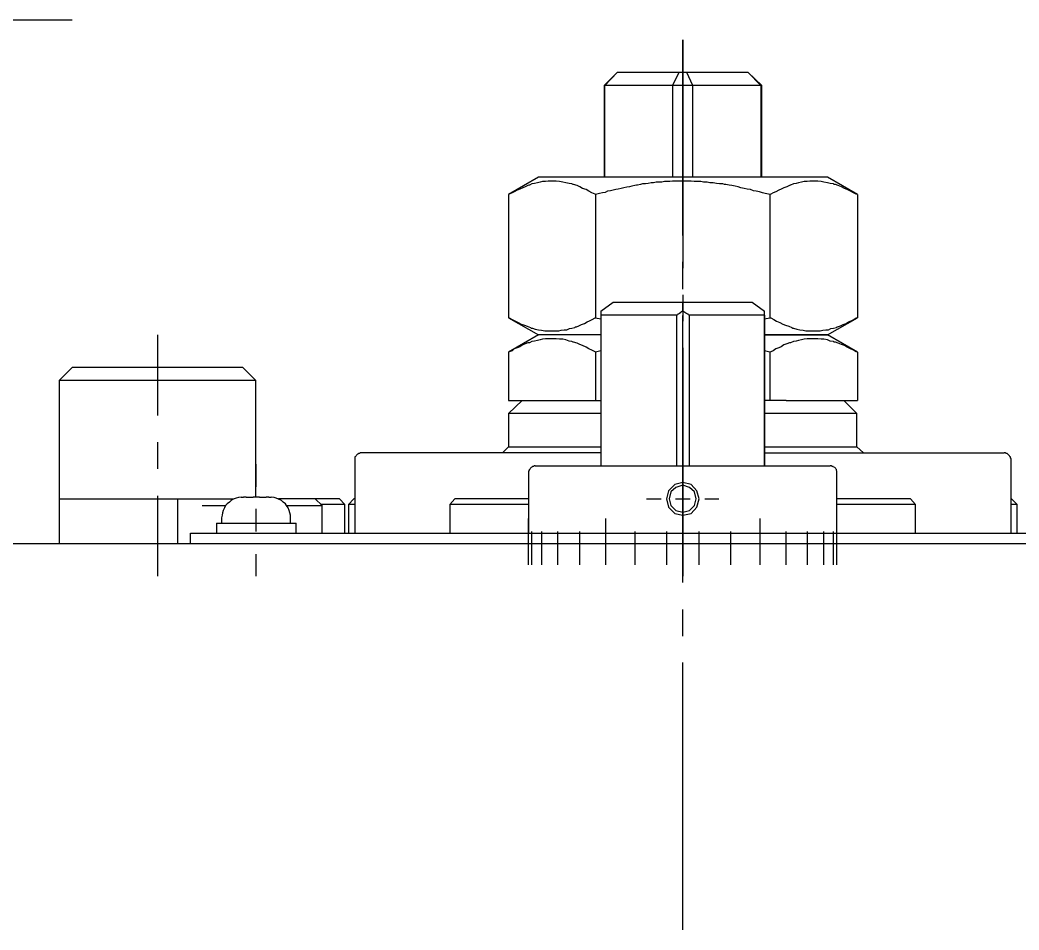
# Model space of a CAD drawing. Header units: millimetres. Extents: x -211 to 45495, y 24 to 52952.
# Drawn here: x 13373.7 to 13526, y 34493.6 to 34632.3 of the extents above; entities that cross this region are included whole.
import ezdxf

# ---------------------------------------------------------------- set-up
doc = ezdxf.new("R2010")
doc.units = ezdxf.units.MM
doc.layers.add('Layer2', color=7, linetype='Continuous')

# ---------------------------------------------------------------- blocks, each defined once
blk = doc.blocks.new('BLKF1548')
at = {"layer": 'Layer2', "color": 7, "linetype": 'Continuous', "lineweight": 25}
for p, q in [((13448.19, 34586.88), (13448.28, 34586.88)), ((13448.28, 34586.88), (13448.71, 34586.62)), ((13448.71, 34586.62), (13449.22, 34586.36)), ((13449.22, 34586.36), (13449.66, 34586.19)), ((13449.66, 34586.19), (13450.09, 34585.93)), ((13450.09, 34585.93), (13450.6, 34585.76)), ((13459.3, 34585.85), (13459.73, 34586.02)), ((13459.73, 34586.02), (13460.16, 34586.28)), ((13460.16, 34586.28), (13460.51, 34586.45)), ((13460.51, 34586.45), (13460.94, 34586.62)), ((13460.94, 34586.62), (13461.37, 34586.88)), ((13461.37, 34586.88), (13461.45, 34586.88)), ((13450.6, 34585.76), (13451.03, 34585.59)), ((13451.03, 34585.59), (13451.55, 34585.41)), ((13451.55, 34585.41), (13451.64, 34585.33)), ((13451.64, 34585.33), (13451.81, 34585.33)), ((13451.81, 34585.33), (13452.24, 34585.16)), ((13452.24, 34585.16), (13452.76, 34585.07)), ((13452.76, 34585.07), (13453.19, 34584.98)), ((13453.19, 34584.98), (13453.7, 34584.9)), ((13453.7, 34584.9), (13454.22, 34584.9)), ((13454.22, 34584.9), (13454.65, 34584.9)), ((13454.65, 34584.9), (13455.17, 34584.9)), ((13455.17, 34584.9), (13455.25, 34584.9)), ((13455.25, 34584.9), (13455.43, 34584.9)), ((13455.43, 34584.9), (13455.86, 34584.9)), ((13455.86, 34584.9), (13456.2, 34584.98)), ((13456.2, 34584.98), (13456.63, 34585.07)), ((13456.63, 34585.07), (13457.06, 34585.07)), ((13457.06, 34585.07), (13457.49, 34585.24)), ((13457.49, 34585.24), (13457.84, 34585.33)), ((13457.84, 34585.33), (13458.27, 34585.41)), ((13458.27, 34585.41), (13458.35, 34585.5)), ((13458.35, 34585.5), (13458.53, 34585.5)), ((13458.53, 34585.5), (13458.87, 34585.67)), ((13458.87, 34585.67), (13459.3, 34585.85))]:
    blk.add_line(p, q, dxfattribs=at)
blk = doc.blocks.new('BLKF1549')
at = {"layer": 'Layer2', "color": 7, "linetype": 'Continuous', "lineweight": 25}
for p, q in [((13487.2, 34586.71), (13487.98, 34586.88)), ((13487.98, 34586.88), (13488.15, 34586.88)), ((13488.15, 34586.88), (13488.58, 34586.62)), ((13488.58, 34586.62), (13489.01, 34586.36)), ((13489.01, 34586.36), (13489.53, 34586.19)), ((13489.53, 34586.19), (13489.96, 34585.93)), ((13489.96, 34585.93), (13490.39, 34585.76)), ((13499.17, 34585.85), (13499.6, 34586.02)), ((13499.6, 34586.02), (13499.95, 34586.28)), ((13499.95, 34586.28), (13500.38, 34586.45)), ((13500.38, 34586.45), (13500.81, 34586.62)), ((13500.81, 34586.62), (13501.15, 34586.88)), ((13490.39, 34585.76), (13490.9, 34585.59)), ((13490.9, 34585.59), (13491.33, 34585.41)), ((13491.33, 34585.41), (13491.51, 34585.33)), ((13491.51, 34585.33), (13491.59, 34585.33)), ((13491.59, 34585.33), (13492.11, 34585.16)), ((13492.11, 34585.16), (13492.54, 34585.07)), ((13492.54, 34585.07), (13493.06, 34584.98)), ((13493.06, 34584.98), (13493.49, 34584.9)), ((13493.49, 34584.9), (13494, 34584.9)), ((13494, 34584.9), (13494.52, 34584.9)), ((13494.52, 34584.9), (13495.04, 34584.9)), ((13495.04, 34584.9), (13495.12, 34584.9)), ((13495.12, 34584.9), (13495.21, 34584.9)), ((13495.21, 34584.9), (13495.64, 34584.9)), ((13495.64, 34584.9), (13496.07, 34584.98)), ((13496.07, 34584.98), (13496.5, 34585.07)), ((13496.5, 34585.07), (13496.93, 34585.07)), ((13496.93, 34585.07), (13497.28, 34585.24)), ((13497.28, 34585.24), (13497.71, 34585.33)), ((13497.71, 34585.33), (13498.14, 34585.41)), ((13498.14, 34585.41), (13498.22, 34585.5)), ((13498.22, 34585.5), (13498.31, 34585.5)), ((13498.31, 34585.5), (13498.74, 34585.67)), ((13498.74, 34585.67), (13499.17, 34585.85))]:
    blk.add_line(p, q, dxfattribs=at)
blk = doc.blocks.new('BLKF1550')
at = {"layer": 'Layer2', "color": 7, "linetype": 'Continuous', "lineweight": 25}
for p, q in [((13451.72, 34607.29), (13451.38, 34607.12)), ((13452.15, 34607.37), (13451.72, 34607.29)), ((13452.58, 34607.46), (13452.15, 34607.37)), ((13453.01, 34607.55), (13452.58, 34607.46)), ((13453.36, 34607.63), (13453.01, 34607.55)), ((13453.79, 34607.63), (13453.36, 34607.63)), ((13454.22, 34607.72), (13453.79, 34607.63)), ((13454.31, 34607.72), (13454.22, 34607.72)), ((13454.48, 34607.72), (13454.31, 34607.72)), ((13454.99, 34607.72), (13454.48, 34607.72)), ((13455.43, 34607.72), (13454.99, 34607.72)), ((13455.94, 34607.63), (13455.43, 34607.72)), ((13456.46, 34607.55), (13455.94, 34607.63)), ((13456.89, 34607.46), (13456.46, 34607.55)), ((13457.41, 34607.37), (13456.89, 34607.46)), ((13457.84, 34607.29), (13457.41, 34607.37)), ((13458.01, 34607.2), (13457.84, 34607.29)), ((13468.6, 34607.29), (13468.26, 34607.2)), ((13469.03, 34607.29), (13468.6, 34607.29)), ((13469.46, 34607.37), (13469.03, 34607.29)), ((13469.89, 34607.46), (13469.46, 34607.37)), ((13470.24, 34607.46), (13469.89, 34607.46)), ((13470.67, 34607.55), (13470.24, 34607.46)), ((13471.1, 34607.55), (13470.67, 34607.55)), ((13471.53, 34607.55), (13471.1, 34607.55)), ((13471.96, 34607.63), (13471.53, 34607.55)), ((13472.3, 34607.63), (13471.96, 34607.63)), ((13472.73, 34607.63), (13472.3, 34607.63)), ((13473.16, 34607.72), (13472.73, 34607.63)), ((13473.6, 34607.72), (13473.16, 34607.72)), ((13473.77, 34607.72), (13473.6, 34607.72)), ((13474.03, 34607.72), (13473.77, 34607.72)), ((13474.54, 34607.72), (13474.03, 34607.72)), ((13474.97, 34607.72), (13474.54, 34607.72)), ((13475.49, 34607.72), (13474.97, 34607.72)), ((13476.01, 34607.72), (13475.49, 34607.72)), ((13476.44, 34607.63), (13476.01, 34607.72)), ((13476.95, 34607.63), (13476.44, 34607.63)), ((13477.47, 34607.63), (13476.95, 34607.63)), ((13477.9, 34607.55), (13477.47, 34607.63)), ((13478.42, 34607.55), (13477.9, 34607.55)), ((13478.85, 34607.46), (13478.42, 34607.55)), ((13479.36, 34607.46), (13478.85, 34607.46)), ((13479.88, 34607.37), (13479.36, 34607.46)), ((13480.31, 34607.29), (13479.88, 34607.37)), ((13480.83, 34607.29), (13480.31, 34607.29)), ((13481.09, 34607.2), (13480.83, 34607.29)), ((13448.71, 34605.91), (13448.28, 34605.74)), ((13449.05, 34606.08), (13448.71, 34605.91)), ((13449.48, 34606.34), (13449.05, 34606.08)), ((13449.91, 34606.51), (13449.48, 34606.34)), ((13450.34, 34606.68), (13449.91, 34606.51)), ((13450.69, 34606.86), (13450.34, 34606.68)), ((13451.12, 34607.03), (13450.69, 34606.86)), ((13451.29, 34607.12), (13451.12, 34607.03)), ((13451.38, 34607.12), (13451.29, 34607.12)), ((13458.09, 34607.2), (13458.01, 34607.2)), ((13458.61, 34607.03), (13458.09, 34607.2)), ((13459.04, 34606.86), (13458.61, 34607.03)), ((13459.47, 34606.6), (13459.04, 34606.86)), ((13459.99, 34606.43), (13459.47, 34606.6)), ((13460.42, 34606.17), (13459.99, 34606.43)), ((13460.85, 34605.91), (13460.42, 34606.17)), ((13461.37, 34605.74), (13460.85, 34605.91)), ((13461.45, 34605.65), (13461.37, 34605.74)), ((13461.63, 34605.74), (13461.45, 34605.65)), ((13462.06, 34605.82), (13461.63, 34605.74)), ((13462.49, 34605.91), (13462.06, 34605.82)), ((13462.92, 34606), (13462.49, 34605.91)), ((13463.26, 34606.17), (13462.92, 34606)), ((13463.69, 34606.25), (13463.26, 34606.17)), ((13464.12, 34606.34), (13463.69, 34606.25)), ((13464.55, 34606.43), (13464.12, 34606.34)), ((13464.9, 34606.51), (13464.55, 34606.43)), ((13465.33, 34606.6), (13464.9, 34606.51)), ((13465.76, 34606.68), (13465.33, 34606.6)), ((13466.19, 34606.77), (13465.76, 34606.68)), ((13466.62, 34606.86), (13466.19, 34606.77)), ((13466.96, 34606.94), (13466.62, 34606.86)), ((13467.4, 34607.03), (13466.96, 34606.94)), ((13467.65, 34607.12), (13467.4, 34607.03)), ((13467.83, 34607.12), (13467.65, 34607.12)), ((13468.26, 34607.2), (13467.83, 34607.12)), ((13481.26, 34607.2), (13481.09, 34607.2)), ((13481.78, 34607.12), (13481.26, 34607.2)), ((13482.21, 34607.03), (13481.78, 34607.12)), ((13482.72, 34606.94), (13482.21, 34607.03)), ((13483.15, 34606.86), (13482.72, 34606.94)), ((13483.58, 34606.68), (13483.15, 34606.86)), ((13484.1, 34606.6), (13483.58, 34606.68)), ((13484.53, 34606.51), (13484.1, 34606.6)), ((13485.05, 34606.43), (13484.53, 34606.51)), ((13485.48, 34606.25), (13485.05, 34606.43)), ((13485.91, 34606.17), (13485.48, 34606.25)), ((13486.43, 34606.08), (13485.91, 34606.17)), ((13486.86, 34605.91), (13486.43, 34606.08)), ((13487.29, 34605.82), (13486.86, 34605.91)), ((13487.8, 34605.74), (13487.29, 34605.82)), ((13487.98, 34605.65), (13487.8, 34605.74))]:
    blk.add_line(p, q, dxfattribs=at)
blk = doc.blocks.new('BLKF1551')
at = {"layer": 'Layer2', "color": 7, "linetype": 'Continuous', "lineweight": 25}
for p, q in [((13491.59, 34607.29), (13491.16, 34607.12)), ((13492.02, 34607.37), (13491.59, 34607.29)), ((13492.37, 34607.46), (13492.02, 34607.37)), ((13492.8, 34607.55), (13492.37, 34607.46)), ((13493.23, 34607.63), (13492.8, 34607.55)), ((13493.66, 34607.63), (13493.23, 34607.63)), ((13494.09, 34607.72), (13493.66, 34607.63)), ((13494.18, 34607.72), (13494.09, 34607.72)), ((13494.26, 34607.72), (13494.18, 34607.72)), ((13494.78, 34607.72), (13494.26, 34607.72)), ((13495.3, 34607.72), (13494.78, 34607.72)), ((13495.81, 34607.63), (13495.3, 34607.72)), ((13496.24, 34607.55), (13495.81, 34607.63)), ((13496.76, 34607.46), (13496.24, 34607.55)), ((13497.19, 34607.37), (13496.76, 34607.46)), ((13497.71, 34607.29), (13497.19, 34607.37)), ((13497.79, 34607.2), (13497.71, 34607.29)), ((13488.15, 34605.74), (13487.98, 34605.65)), ((13488.49, 34605.91), (13488.15, 34605.74)), ((13488.92, 34606.08), (13488.49, 34605.91)), ((13489.35, 34606.34), (13488.92, 34606.08)), ((13489.7, 34606.51), (13489.35, 34606.34)), ((13490.13, 34606.68), (13489.7, 34606.51)), ((13490.56, 34606.86), (13490.13, 34606.68)), ((13490.99, 34607.03), (13490.56, 34606.86)), ((13491.08, 34607.12), (13490.99, 34607.03)), ((13491.16, 34607.12), (13491.08, 34607.12)), ((13497.97, 34607.2), (13497.79, 34607.2)), ((13498.4, 34607.03), (13497.97, 34607.2)), ((13498.91, 34606.86), (13498.4, 34607.03)), ((13499.34, 34606.6), (13498.91, 34606.86)), ((13499.77, 34606.43), (13499.34, 34606.6)), ((13500.29, 34606.17), (13499.77, 34606.43)), ((13500.72, 34605.91), (13500.29, 34606.17)), ((13501.15, 34605.74), (13500.72, 34605.91)), ((13501.32, 34605.65), (13501.15, 34605.74))]:
    blk.add_line(p, q, dxfattribs=at)
blk = doc.blocks.new('BLKF1632')
at = {"layer": 'Layer2', "color": 7, "linetype": 'Continuous', "lineweight": 25}
for p, q in [((13405.31, 34558.55), (13405.05, 34558.29)), ((13405.65, 34558.81), (13405.31, 34558.55)), ((13405.91, 34559.06), (13405.65, 34558.81)), ((13406.25, 34559.24), (13405.91, 34559.06)), ((13406.68, 34559.41), (13406.25, 34559.24)), ((13407.03, 34559.49), (13406.68, 34559.41)), ((13407.46, 34559.58), (13407.03, 34559.49)), ((13404.62, 34557.17), (13404.53, 34556.82)), ((13404.7, 34557.51), (13404.62, 34557.17)), ((13404.88, 34557.94), (13404.7, 34557.51)), ((13405.05, 34558.29), (13404.88, 34557.94))]:
    blk.add_line(p, q, dxfattribs=at)
blk = doc.blocks.new('BLKF1633')
at = {"layer": 'Layer2', "color": 7, "linetype": 'Continuous', "lineweight": 25}
for p, q in [((13412.8, 34559.41), (13412.45, 34559.49)), ((13413.14, 34559.24), (13412.8, 34559.41)), ((13413.57, 34559.06), (13413.14, 34559.24)), ((13413.83, 34558.81), (13413.57, 34559.06)), ((13414.18, 34558.55), (13413.83, 34558.81)), ((13414.35, 34558.29), (13414.18, 34558.55)), ((13414.61, 34557.94), (13414.35, 34558.29)), ((13414.78, 34557.51), (13414.61, 34557.94)), ((13414.87, 34557.17), (13414.78, 34557.51)), ((13414.95, 34556.82), (13414.87, 34557.17)), ((13414.95, 34556.39), (13414.95, 34556.82))]:
    blk.add_line(p, q, dxfattribs=at)
blk = doc.blocks.new('BLKF1634')
at = {"layer": 'Layer2', "color": 7, "linetype": 'Continuous', "lineweight": 25}
for p, q in [((13450.69, 34582.92), (13450.34, 34582.75)), ((13451.12, 34583.09), (13450.69, 34582.92)), ((13451.29, 34583.09), (13451.12, 34583.09)), ((13451.38, 34583.09), (13451.29, 34583.09)), ((13451.72, 34583.26), (13451.38, 34583.09)), ((13452.15, 34583.35), (13451.72, 34583.26)), ((13452.58, 34583.43), (13452.15, 34583.35)), ((13453.01, 34583.52), (13452.58, 34583.43)), ((13453.36, 34583.61), (13453.01, 34583.52)), ((13453.79, 34583.69), (13453.36, 34583.61)), ((13454.22, 34583.69), (13453.79, 34583.69)), ((13454.31, 34583.69), (13454.22, 34583.69)), ((13454.48, 34583.69), (13454.31, 34583.69)), ((13454.99, 34583.69), (13454.48, 34583.69)), ((13455.43, 34583.69), (13454.99, 34583.69)), ((13455.94, 34583.61), (13455.43, 34583.69)), ((13456.46, 34583.61), (13455.94, 34583.61)), ((13456.89, 34583.52), (13456.46, 34583.61)), ((13457.41, 34583.35), (13456.89, 34583.52)), ((13457.84, 34583.26), (13457.41, 34583.35)), ((13458.01, 34583.18), (13457.84, 34583.26)), ((13458.09, 34583.18), (13458.01, 34583.18)), ((13458.61, 34583), (13458.09, 34583.18)), ((13459.04, 34582.83), (13458.61, 34583)), ((13448.71, 34581.88), (13448.28, 34581.71)), ((13449.05, 34582.14), (13448.71, 34581.88)), ((13449.48, 34582.31), (13449.05, 34582.14)), ((13449.91, 34582.49), (13449.48, 34582.31)), ((13450.34, 34582.75), (13449.91, 34582.49)), ((13459.47, 34582.66), (13459.04, 34582.83)), ((13459.99, 34582.4), (13459.47, 34582.66)), ((13460.42, 34582.14), (13459.99, 34582.4)), ((13460.85, 34581.97), (13460.42, 34582.14)), ((13461.37, 34581.71), (13460.85, 34581.97)), ((13461.45, 34581.63), (13461.37, 34581.71)), ((13462.23, 34581.88), (13461.45, 34581.63))]:
    blk.add_line(p, q, dxfattribs=at)
blk = doc.blocks.new('BLKF1635')
at = {"layer": 'Layer2', "color": 7, "linetype": 'Continuous', "lineweight": 25}
for p, q in [((13490.56, 34582.92), (13490.13, 34582.75)), ((13490.99, 34583.09), (13490.56, 34582.92)), ((13491.08, 34583.09), (13490.99, 34583.09)), ((13491.16, 34583.09), (13491.08, 34583.09)), ((13491.59, 34583.26), (13491.16, 34583.09)), ((13492.02, 34583.35), (13491.59, 34583.26)), ((13492.37, 34583.43), (13492.02, 34583.35)), ((13492.8, 34583.52), (13492.37, 34583.43)), ((13493.23, 34583.61), (13492.8, 34583.52)), ((13493.66, 34583.69), (13493.23, 34583.61)), ((13494.09, 34583.69), (13493.66, 34583.69)), ((13494.18, 34583.69), (13494.09, 34583.69)), ((13494.26, 34583.69), (13494.18, 34583.69)), ((13494.78, 34583.69), (13494.26, 34583.69)), ((13495.3, 34583.69), (13494.78, 34583.69)), ((13495.81, 34583.61), (13495.3, 34583.69)), ((13496.24, 34583.61), (13495.81, 34583.61)), ((13496.76, 34583.52), (13496.24, 34583.61)), ((13497.19, 34583.35), (13496.76, 34583.52)), ((13497.71, 34583.26), (13497.19, 34583.35)), ((13497.79, 34583.18), (13497.71, 34583.26)), ((13497.97, 34583.18), (13497.79, 34583.18)), ((13498.4, 34583), (13497.97, 34583.18)), ((13498.91, 34582.83), (13498.4, 34583)), ((13488.15, 34581.71), (13487.98, 34581.63)), ((13488.49, 34581.88), (13488.15, 34581.71)), ((13488.92, 34582.14), (13488.49, 34581.88)), ((13489.35, 34582.31), (13488.92, 34582.14)), ((13489.7, 34582.49), (13489.35, 34582.31)), ((13490.13, 34582.75), (13489.7, 34582.49)), ((13499.34, 34582.66), (13498.91, 34582.83)), ((13499.77, 34582.4), (13499.34, 34582.66)), ((13500.29, 34582.14), (13499.77, 34582.4)), ((13500.72, 34581.97), (13500.29, 34582.14)), ((13501.15, 34581.71), (13500.72, 34581.97)), ((13501.32, 34581.63), (13501.15, 34581.71))]:
    blk.add_line(p, q, dxfattribs=at)
blk = doc.blocks.new('BLKF1636')
at = {"layer": 'Layer2', "color": 7, "linetype": 'Continuous', "lineweight": 25}
for p, q in [((13473.94, 34587.4), (13474.03, 34587.48)), ((13474.03, 34587.48), (13474.11, 34587.48)), ((13474.11, 34587.48), (13474.2, 34587.57)), ((13474.2, 34587.57), (13474.28, 34587.57)), ((13474.28, 34587.57), (13474.37, 34587.65)), ((13474.37, 34587.65), (13474.37, 34587.74)), ((13474.37, 34587.74), (13474.46, 34587.74)), ((13474.46, 34587.74), (13474.54, 34587.83)), ((13474.54, 34587.83), (13474.63, 34587.91)), ((13474.63, 34587.91), (13474.71, 34587.91)), ((13474.71, 34587.91), (13474.8, 34587.91)), ((13474.8, 34587.91), (13474.89, 34587.83)), ((13474.89, 34587.83), (13474.97, 34587.74)), ((13474.97, 34587.74), (13475.06, 34587.74)), ((13475.06, 34587.74), (13475.15, 34587.65)), ((13475.15, 34587.65), (13475.23, 34587.57)), ((13475.23, 34587.57), (13475.32, 34587.57)), ((13475.32, 34587.57), (13475.4, 34587.48)), ((13475.4, 34587.48), (13475.49, 34587.48)), ((13475.49, 34587.48), (13475.58, 34587.4)), ((13473.77, 34587.31), (13473.85, 34587.31)), ((13473.85, 34587.31), (13473.94, 34587.4)), ((13475.58, 34587.4), (13475.66, 34587.31))]:
    blk.add_line(p, q, dxfattribs=at)
blk = doc.blocks.new('BLKF1637')
at = {"layer": 'Layer2', "color": 7, "linetype": 'Continuous', "lineweight": 25}
for p, q in [((13451.29, 34563.54), (13451.21, 34563.46)), ((13451.38, 34563.8), (13451.29, 34563.63)), ((13451.29, 34563.63), (13451.29, 34563.54)), ((13451.46, 34563.89), (13451.38, 34563.8)), ((13451.55, 34563.97), (13451.46, 34563.89)), ((13451.64, 34564.06), (13451.55, 34563.97)), ((13451.72, 34564.14), (13451.64, 34564.06)), ((13451.81, 34564.23), (13451.72, 34564.14)), ((13451.98, 34564.23), (13451.81, 34564.23)), ((13452.07, 34564.32), (13451.98, 34564.23)), ((13452.24, 34564.32), (13452.07, 34564.32))]:
    blk.add_line(p, q, dxfattribs=at)
blk = doc.blocks.new('BLKF1638')
at = {"layer": 'Layer2', "color": 7, "linetype": 'Continuous', "lineweight": 25}
for p, q in [((13497.45, 34564.23), (13497.36, 34564.32)), ((13497.62, 34564.23), (13497.45, 34564.23)), ((13497.71, 34564.14), (13497.62, 34564.23)), ((13497.88, 34564.06), (13497.71, 34564.14)), ((13497.97, 34563.97), (13497.88, 34564.06)), ((13498.05, 34563.89), (13497.97, 34563.97)), ((13498.14, 34563.8), (13498.05, 34563.89)), ((13498.14, 34563.63), (13498.14, 34563.8)), ((13498.22, 34563.54), (13498.14, 34563.63)), ((13498.22, 34563.28), (13498.22, 34563.54))]:
    blk.add_line(p, q, dxfattribs=at)
blk = doc.blocks.new('BLKF1639')
at = {"layer": 'Layer2', "color": 7, "linetype": 'Continuous', "lineweight": 25}
for p, q in [((13425.37, 34566.21), (13425.2, 34566.13)), ((13425.46, 34566.21), (13425.37, 34566.21)), ((13425.63, 34566.3), (13425.46, 34566.21)), ((13425.72, 34566.3), (13425.63, 34566.3)), ((13424.85, 34565.78), (13424.77, 34565.69)), ((13424.77, 34565.69), (13424.77, 34565.52)), ((13424.77, 34565.52), (13424.77, 34565.44)), ((13424.94, 34565.87), (13424.85, 34565.78)), ((13425.03, 34565.95), (13424.94, 34565.87)), ((13425.11, 34566.04), (13425.03, 34565.95)), ((13425.2, 34566.13), (13425.11, 34566.04))]:
    blk.add_line(p, q, dxfattribs=at)
blk = doc.blocks.new('BLKF1640')
at = {"layer": 'Layer2', "color": 7, "linetype": 'Continuous', "lineweight": 25}
for p, q in [((13523.97, 34566.21), (13523.89, 34566.3)), ((13524.14, 34566.21), (13523.97, 34566.21)), ((13524.23, 34566.13), (13524.14, 34566.21)), ((13524.32, 34566.04), (13524.23, 34566.13)), ((13524.4, 34565.95), (13524.32, 34566.04)), ((13524.49, 34565.87), (13524.4, 34565.95)), ((13524.57, 34565.78), (13524.49, 34565.87)), ((13524.66, 34565.69), (13524.57, 34565.78)), ((13524.66, 34565.52), (13524.66, 34565.69)), ((13524.75, 34565.44), (13524.66, 34565.52)), ((13524.75, 34565.26), (13524.75, 34565.44))]:
    blk.add_line(p, q, dxfattribs=at)
blk = doc.blocks.new('BLKF1658')
at = {"layer": 'Layer2', "color": 7, "linetype": 'Continuous', "lineweight": 25}
for p, q in [((13474.71, 34561.82), (13473.51, 34561.47)), ((13476.01, 34561.47), (13474.71, 34561.82)), ((13472.56, 34560.53), (13472.22, 34559.32)), ((13473.51, 34561.47), (13472.56, 34560.53)), ((13476.87, 34560.53), (13476.01, 34561.47)), ((13477.21, 34559.32), (13476.87, 34560.53)), ((13472.22, 34559.32), (13472.56, 34558.03)), ((13472.56, 34558.03), (13473.51, 34557.08)), ((13473.51, 34557.08), (13474.71, 34556.82)), ((13474.71, 34556.82), (13476.01, 34557.08)), ((13476.01, 34557.08), (13476.87, 34558.03))]:
    blk.add_line(p, q, dxfattribs=at)
blk = doc.blocks.new('BLKF1659')
at = {"layer": 'Layer2', "color": 7, "linetype": 'Continuous', "lineweight": 25}
for p, q in [((13472.91, 34560.36), (13472.65, 34559.32)), ((13473.68, 34561.04), (13472.91, 34560.36)), ((13474.71, 34561.39), (13473.68, 34561.04)), ((13475.75, 34561.04), (13474.71, 34561.39)), ((13476.52, 34560.36), (13475.75, 34561.04)), ((13476.78, 34559.32), (13476.52, 34560.36)), ((13472.65, 34559.32), (13472.91, 34558.29)), ((13472.91, 34558.29), (13473.68, 34557.51)), ((13473.68, 34557.51), (13474.71, 34557.26)), ((13474.71, 34557.26), (13475.75, 34557.51)), ((13475.75, 34557.51), (13476.52, 34558.29))]:
    blk.add_line(p, q, dxfattribs=at)
blk = doc.blocks.new('BLKF1534')
at = {"layer": 'Layer2', "color": 7, "linetype": 'Continuous', "lineweight": 25}
for p, q in [((13363.71, 34632.26), (13381.71, 34632.26)), ((13474.71, 34629.25), (13474.71, 34594.46)), ((13474.71, 34599.45), (13474.71, 34629.25)), ((13464.73, 34624.25), (13462.74, 34622.27)), ((13462.83, 34622.27), (13464.73, 34624.25)), ((13484.7, 34624.25), (13464.73, 34624.25)), ((13474.11, 34624.25), (13473.16, 34622.27)), ((13476.26, 34622.27), (13475.32, 34624.25)), ((13484.7, 34624.25), (13486.6, 34622.27)), ((13486.77, 34622.27), (13484.7, 34624.25)), ((13462.74, 34622.27), (13462.74, 34608.32)), ((13486.77, 34622.27), (13462.74, 34622.27)), ((13462.83, 34608.32), (13462.83, 34622.27)), ((13473.16, 34622.27), (13473.16, 34608.32)), ((13476.26, 34608.32), (13476.26, 34622.27)), ((13486.6, 34622.27), (13486.6, 34608.32)), ((13486.77, 34608.32), (13486.77, 34622.27)), ((13452.76, 34608.32), (13448.19, 34605.65)), ((13496.76, 34608.32), (13452.76, 34608.32)), ((13501.32, 34605.65), (13496.76, 34608.32)), ((13448.28, 34605.74), (13448.19, 34605.65)), ((13448.19, 34605.65), (13448.19, 34586.88)), ((13461.45, 34605.65), (13461.45, 34586.88)), ((13487.98, 34605.65), (13487.98, 34586.88)), ((13501.32, 34605.65), (13501.32, 34586.88)), ((13474.71, 34591.27), (13474.71, 34595.4)), ((13462.23, 34587.91), (13464.12, 34589.29)), ((13464.12, 34589.29), (13485.31, 34589.29)), ((13474.71, 34590.41), (13474.71, 34586.36)), ((13474.71, 34587.91), (13474.71, 34589.29)), ((13485.31, 34589.29), (13487.2, 34587.91)), ((13462.23, 34587.91), (13462.23, 34587.31)), ((13462.23, 34587.91), (13462.23, 34564.32)), ((13487.2, 34587.31), (13487.2, 34587.91)), ((13487.2, 34564.32), (13487.2, 34587.91)), ((13448.19, 34586.88), (13452.76, 34584.3)), ((13461.45, 34586.88), (13462.23, 34586.71)), ((13462.23, 34587.31), (13462.31, 34587.31)), ((13473.77, 34587.31), (13462.31, 34587.31)), ((13462.31, 34564.32), (13462.31, 34587.31)), ((13473.77, 34587.31), (13473.77, 34564.32)), ((13474.71, 34546.58), (13474.71, 34587.22)), ((13475.66, 34587.31), (13475.75, 34587.31)), ((13475.75, 34564.32), (13475.75, 34587.31)), ((13487.2, 34587.31), (13475.75, 34587.31)), ((13487.2, 34587.31), (13487.2, 34564.32)), ((13496.76, 34584.3), (13501.32, 34586.88)), ((13501.15, 34586.88), (13501.32, 34586.88)), ((13394.71, 34584.3), (13394.71, 34571.98)), ((13452.76, 34584.3), (13448.19, 34581.63)), ((13462.23, 34584.3), (13452.76, 34584.3)), ((13462.23, 34584.3), (13452.76, 34584.3)), ((13487.2, 34584.3), (13496.76, 34584.3)), ((13496.76, 34584.3), (13487.2, 34584.3)), ((13501.32, 34581.63), (13496.76, 34584.3)), ((13448.28, 34581.71), (13448.19, 34581.63)), ((13448.19, 34581.63), (13448.19, 34574.31)), ((13461.45, 34581.63), (13461.45, 34574.31)), ((13474.71, 34582.31), (13474.71, 34547.52)), ((13487.98, 34581.63), (13487.2, 34581.88)), ((13487.98, 34581.63), (13487.98, 34574.31)), ((13501.32, 34581.63), (13501.32, 34574.31)), ((13381.71, 34579.3), (13379.73, 34577.32)), ((13407.72, 34579.3), (13381.71, 34579.3)), ((13409.7, 34577.32), (13407.72, 34579.3)), ((13409.7, 34577.32), (13379.73, 34577.32)), ((13379.73, 34577.32), (13379.73, 34559.32)), ((13409.7, 34559.58), (13409.7, 34577.32)), ((13448.19, 34574.31), (13450.6, 34574.31)), ((13450.26, 34574.31), (13448.19, 34572.33)), ((13450.6, 34574.31), (13459.04, 34574.31)), ((13459.04, 34574.31), (13462.23, 34574.31)), ((13490.47, 34574.31), (13487.2, 34574.31)), ((13490.47, 34574.31), (13498.91, 34574.31)), ((13498.91, 34574.31), (13501.32, 34574.31)), ((13501.24, 34572.33), (13499.26, 34574.31)), ((13462.23, 34572.33), (13448.19, 34572.33)), ((13448.19, 34572.33), (13448.19, 34567.24)), ((13501.24, 34572.33), (13487.2, 34572.33)), ((13501.24, 34567.24), (13501.24, 34572.33)), ((13394.71, 34567.93), (13394.71, 34563.89)), ((13462.23, 34566.3), (13425.72, 34566.3)), ((13448.19, 34567.24), (13447.24, 34566.3)), ((13448.19, 34567.24), (13462.23, 34567.24)), ((13448.19, 34567.24), (13462.23, 34567.24)), ((13487.2, 34567.24), (13501.24, 34567.24)), ((13487.2, 34567.24), (13501.24, 34567.24)), ((13487.2, 34566.3), (13523.71, 34566.3)), ((13502.27, 34566.3), (13501.24, 34567.24)), ((13523.89, 34566.3), (13523.71, 34566.3)), ((13424.77, 34565.44), (13424.77, 34565.26)), ((13424.77, 34565.26), (13424.77, 34554.07)), ((13474.71, 34564.75), (13474.71, 34562.59)), ((13524.75, 34554.07), (13524.75, 34565.26)), ((13409.7, 34564.57), (13409.7, 34561.13)), ((13451.21, 34563.46), (13451.21, 34563.28)), ((13451.21, 34563.28), (13451.21, 34554.07)), ((13452.24, 34564.32), (13497.19, 34564.32)), ((13497.36, 34564.32), (13497.19, 34564.32)), ((13498.22, 34554.07), (13498.22, 34563.28)), ((13474.71, 34560.36), (13474.71, 34558.2)), ((13379.73, 34559.32), (13393.94, 34559.32)), ((13379.73, 34559.32), (13379.73, 34552.52)), ((13379.73, 34559.32), (13406.34, 34559.32)), ((13394.71, 34559.75), (13394.71, 34547.52)), ((13397.73, 34559.32), (13397.73, 34552.52)), ((13407.46, 34559.58), (13407.8, 34559.58)), ((13408.23, 34559.58), (13407.8, 34559.58)), ((13408.23, 34559.58), (13409.27, 34559.58)), ((13410.22, 34559.58), (13409.27, 34559.58)), ((13410.22, 34559.58), (13411.25, 34559.58)), ((13411.68, 34559.58), (13411.25, 34559.58)), ((13411.68, 34559.58), (13412.02, 34559.58)), ((13412.45, 34559.49), (13412.02, 34559.58)), ((13418.74, 34559.32), (13413.14, 34559.32)), ((13422.44, 34559.32), (13418.74, 34559.32)), ((13419.77, 34558.29), (13418.74, 34559.32)), ((13423.22, 34558.46), (13422.44, 34559.32)), ((13424.6, 34559.32), (13423.82, 34558.46)), ((13424.77, 34559.32), (13424.6, 34559.32)), ((13440.01, 34559.32), (13439.24, 34558.46)), ((13451.21, 34559.32), (13440.01, 34559.32)), ((13469.2, 34559.32), (13471.44, 34559.32)), ((13473.6, 34559.32), (13475.83, 34559.32)), ((13476.52, 34558.29), (13476.78, 34559.32)), ((13476.87, 34558.03), (13477.21, 34559.32)), ((13478.07, 34559.32), (13480.23, 34559.32)), ((13509.42, 34559.32), (13498.22, 34559.32)), ((13510.19, 34558.46), (13509.42, 34559.32)), ((13524.83, 34559.32), (13524.75, 34559.32)), ((13525.69, 34558.46), (13524.83, 34559.32)), ((13401.52, 34558.29), (13405.13, 34558.29)), ((13409.7, 34557.77), (13409.7, 34554.33)), ((13414.35, 34558.29), (13419.77, 34558.29)), ((13423.22, 34558.46), (13419.52, 34558.46)), ((13419.77, 34554.07), (13419.77, 34558.29)), ((13423.22, 34554.07), (13423.22, 34558.46)), ((13424.77, 34558.46), (13423.82, 34558.46)), ((13423.82, 34558.46), (13423.82, 34554.07)), ((13451.21, 34558.46), (13439.24, 34558.46)), ((13439.24, 34558.46), (13439.24, 34554.07)), ((13510.19, 34558.46), (13498.22, 34558.46)), ((13510.19, 34554.07), (13510.19, 34558.46)), ((13525.69, 34558.46), (13524.75, 34558.46)), ((13525.69, 34554.07), (13525.69, 34558.46)), ((13403.67, 34555.62), (13415.81, 34555.62)), ((13403.67, 34555.62), (13403.67, 34554.07)), ((13404.53, 34556.82), (13404.45, 34556.39)), ((13404.45, 34556.39), (13404.45, 34555.62)), ((13414.95, 34555.62), (13414.95, 34556.39)), ((13415.81, 34554.07), (13415.81, 34555.62)), ((13451.21, 34549.25), (13451.21, 34556.31)), ((13451.21, 34549.25), (13451.21, 34556.31)), ((13463, 34549.25), (13463, 34556.31)), ((13463, 34549.25), (13463, 34556.31)), ((13463, 34549.25), (13463, 34556.31)), ((13463, 34549.25), (13463, 34556.31)), ((13474.71, 34555.96), (13474.71, 34553.81)), ((13486.51, 34549.25), (13486.51, 34556.31)), ((13486.51, 34549.25), (13486.51, 34556.31)), ((13486.51, 34549.25), (13486.51, 34556.31)), ((13486.51, 34549.25), (13486.51, 34556.31)), ((13498.22, 34549.25), (13498.22, 34556.31)), ((13498.22, 34549.25), (13498.22, 34556.31)), ((13399.71, 34552.52), (13399.71, 34554.07)), ((13399.71, 34554.07), (13549.72, 34554.07)), ((13451.72, 34549.25), (13451.72, 34554.33)), ((13451.72, 34549.25), (13451.72, 34554.33)), ((13451.72, 34549.25), (13451.72, 34554.33)), ((13451.72, 34549.25), (13451.72, 34554.33)), ((13453.27, 34549.25), (13453.27, 34554.33)), ((13453.27, 34549.25), (13453.27, 34554.33)), ((13453.27, 34549.25), (13453.27, 34554.33)), ((13453.27, 34549.25), (13453.27, 34554.33)), ((13455.68, 34549.25), (13455.68, 34554.33)), ((13455.68, 34549.25), (13455.68, 34554.33)), ((13455.68, 34549.25), (13455.68, 34554.33)), ((13455.68, 34549.25), (13455.68, 34554.33)), ((13459.04, 34549.25), (13459.04, 34554.33)), ((13459.04, 34549.25), (13459.04, 34554.33)), ((13459.04, 34549.25), (13459.04, 34554.33)), ((13459.04, 34549.25), (13459.04, 34554.33)), ((13467.48, 34549.25), (13467.48, 34554.33)), ((13467.48, 34549.25), (13467.48, 34554.33)), ((13467.48, 34549.25), (13467.48, 34554.33)), ((13467.48, 34549.25), (13467.48, 34554.33)), ((13472.3, 34549.25), (13472.3, 34554.33)), ((13472.3, 34549.25), (13472.3, 34554.33)), ((13472.3, 34549.25), (13472.3, 34554.33)), ((13472.3, 34549.25), (13472.3, 34554.33)), ((13477.21, 34549.25), (13477.21, 34554.33)), ((13477.21, 34549.25), (13477.21, 34554.33)), ((13477.21, 34549.25), (13477.21, 34554.33)), ((13477.21, 34549.25), (13477.21, 34554.33)), ((13482.03, 34549.25), (13482.03, 34554.33)), ((13482.03, 34549.25), (13482.03, 34554.33)), ((13482.03, 34549.25), (13482.03, 34554.33)), ((13482.03, 34549.25), (13482.03, 34554.33)), ((13490.47, 34549.25), (13490.47, 34554.33)), ((13490.47, 34549.25), (13490.47, 34554.33)), ((13490.47, 34549.25), (13490.47, 34554.33)), ((13490.47, 34549.25), (13490.47, 34554.33)), ((13493.75, 34549.25), (13493.75, 34554.33)), ((13493.75, 34549.25), (13493.75, 34554.33)), ((13493.75, 34549.25), (13493.75, 34554.33)), ((13493.75, 34549.25), (13493.75, 34554.33)), ((13496.24, 34549.25), (13496.24, 34554.33)), ((13496.24, 34549.25), (13496.24, 34554.33)), ((13496.24, 34549.25), (13496.24, 34554.33)), ((13496.24, 34549.25), (13496.24, 34554.33)), ((13497.71, 34549.25), (13497.71, 34554.33)), ((13497.71, 34549.25), (13497.71, 34554.33)), ((13497.71, 34549.25), (13497.71, 34554.33)), ((13497.71, 34549.25), (13497.71, 34554.33)), ((13276.74, 34552.52), (13672.69, 34552.52)), ((13409.7, 34550.88), (13409.7, 34547.52)), ((13474.71, 34538.4), (13474.71, 34542.44)), ((13474.71, 34493.62), (13474.71, 34534.35))]:
    blk.add_line(p, q, dxfattribs=at)
for name in ['BLKF1550', 'BLKF1551', 'BLKF1636', 'BLKF1548', 'BLKF1549', 'BLKF1634', 'BLKF1635', 'BLKF1639', 'BLKF1640', 'BLKF1637', 'BLKF1638', 'BLKF1658', 'BLKF1659', 'BLKF1632', 'BLKF1633']:
    blk.add_blockref(name, (0, 0), dxfattribs=at)

msp = doc.modelspace()

# ---------------------------------------------------------------- block references
at = {"layer": 'Layer2', "color": 7, "linetype": 'Continuous', "lineweight": 25}
msp.add_blockref('BLKF1534', (0, 0), dxfattribs=at)

doc.saveas('drawing.dxf')
